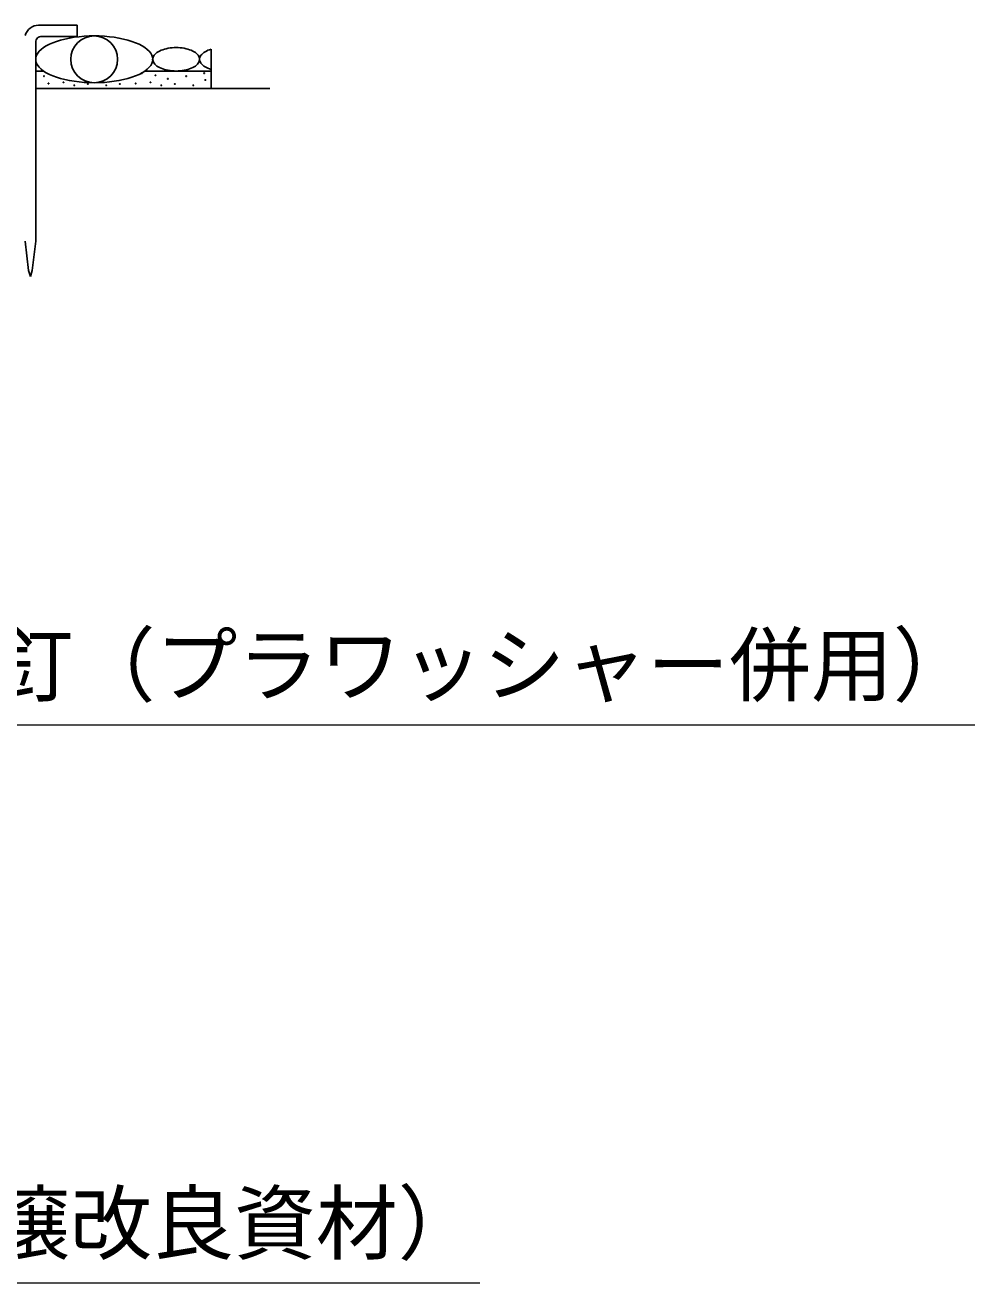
# Model space of a CAD drawing. Units: millimetres, scale not verified. Extents: x 200 to 8200, y 200 to 5825.
# Drawn here: x 3117 to 3928, y 2727 to 3801 of the extents above; entities that cross this region are included whole.
import ezdxf
from ezdxf.enums import TextEntityAlignment as Align

# ---------------------------------------------------------------- set-up
doc = ezdxf.new("R2010")
doc.units = ezdxf.units.MM
doc.header["$LTSCALE"] = 20
for name, color, linetype, lineweight in [('C-STR', 7, 'Continuous', 25), ('C-STR-DIM', 1, 'Continuous', 13), ('C-STR-HTXT', 1, 'Continuous', 13)]:
    doc.layers.add(name, color=color, linetype=linetype, lineweight=lineweight)
doc.styles.add('ＭＳ ゴシック', font='')
doc.styles.get('ＭＳ ゴシック').set_extended_font_data('MS Gothic')

msp = doc.modelspace()

# ---------------------------------------------------------------- linework, layer by layer
at = {"layer": 'C-STR'}
for p, q in [((3128.45, 3800.99), (3161.4, 3800.99)), ((3161.4, 3791.37), (3161.4, 3800.99)), ((3125.93, 3786.39), (3125.93, 3616.39)), ((3161.4, 3791.37), (3131.34, 3791.37)), ((3225.74, 3771.83), (3225.93, 3770.08)), ((3265.86, 3771.83), (3265.93, 3770.95)), ((3275.93, 3746.83), (3275.93, 3780.49)), ((3125.93, 3761.83), (3132.63, 3761.83)), ((3219.23, 3761.83), (3275.93, 3761.83)), ((3125.93, 3746.83), (3325.93, 3746.83)), ((3119.93, 3591.39), (3116.93, 3616.39)), ((3122.93, 3591.39), (3125.93, 3616.39)), ((3119.93, 3591.39), (3121.43, 3586.39)), ((3121.43, 3586.39), (3122.93, 3591.39))]:
    msp.add_line(p, q, dxfattribs=at)
for points in [[(3225.93, 3771.83), (3225.74, 3773.57), (3225.17, 3775.3), (3224.23, 3777), (3222.92, 3778.67), (3221.25, 3780.28), (3219.23, 3781.83), (3216.89, 3783.3), (3214.24, 3784.68), (3211.29, 3785.97), (3208.07, 3787.15), (3204.61, 3788.21), (3200.93, 3789.15), (3197.06, 3789.95), (3193.03, 3790.62), (3188.87, 3791.14), (3184.62, 3791.52), (3180.29, 3791.75), (3175.93, 3791.83), (3171.58, 3791.75), (3167.25, 3791.52), (3162.99, 3791.14), (3158.83, 3790.62), (3154.8, 3789.95), (3150.93, 3789.15), (3147.25, 3788.21), (3143.79, 3787.15), (3140.58, 3785.97), (3137.63, 3784.68), (3134.98, 3783.3), (3132.63, 3781.83), (3130.62, 3780.28), (3128.95, 3778.67), (3127.64, 3777), (3126.69, 3775.3), (3126.12, 3773.57), (3125.93, 3771.83), (3126.12, 3770.08), (3126.69, 3768.35), (3127.64, 3766.65), (3128.95, 3764.98), (3130.62, 3763.37), (3132.63, 3761.83), (3134.98, 3760.35), (3137.63, 3758.97), (3140.58, 3757.68), (3143.79, 3756.5), (3147.25, 3755.44), (3150.93, 3754.5), (3154.8, 3753.7), (3158.83, 3753.03), (3162.99, 3752.51), (3167.25, 3752.13), (3171.58, 3751.9), (3175.93, 3751.83), (3180.29, 3751.9), (3184.62, 3752.13), (3188.87, 3752.51), (3193.03, 3753.03), (3197.06, 3753.7), (3200.93, 3754.5), (3204.61, 3755.44), (3208.07, 3756.5), (3211.29, 3757.68), (3214.24, 3758.97), (3216.89, 3760.35), (3219.23, 3761.83), (3221.25, 3763.37), (3222.92, 3764.98), (3224.23, 3766.65), (3225.17, 3768.35), (3225.74, 3770.08)], [(3265.93, 3771.83), (3265.86, 3772.7), (3265.63, 3773.56), (3265.25, 3774.41), (3264.73, 3775.25), (3264.06, 3776.05), (3263.25, 3776.83), (3262.32, 3777.56), (3261.25, 3778.25), (3260.08, 3778.9), (3258.79, 3779.49), (3257.4, 3780.02), (3255.93, 3780.49), (3254.39, 3780.89), (3252.77, 3781.22), (3251.11, 3781.48), (3249.41, 3781.67), (3247.68, 3781.79), (3245.93, 3781.83), (3244.19, 3781.79), (3242.46, 3781.67), (3240.76, 3781.48), (3239.09, 3781.22), (3237.48, 3780.89), (3235.93, 3780.49), (3234.46, 3780.02), (3233.08, 3779.49), (3231.79, 3778.9), (3230.61, 3778.25), (3229.55, 3777.56), (3228.61, 3776.83), (3227.81, 3776.05), (3227.14, 3775.25), (3226.61, 3774.41), (3226.24, 3773.56), (3226.01, 3772.7), (3225.93, 3771.83), (3226.01, 3770.95), (3226.24, 3770.09), (3226.61, 3769.24), (3227.14, 3768.4), (3227.81, 3767.6), (3228.61, 3766.83), (3229.55, 3766.09), (3230.61, 3765.4), (3231.79, 3764.75), (3233.08, 3764.16), (3234.46, 3763.63), (3235.93, 3763.16), (3237.48, 3762.76), (3239.09, 3762.43), (3240.76, 3762.17), (3242.46, 3761.98), (3244.19, 3761.86), (3245.93, 3761.83), (3247.68, 3761.86), (3249.41, 3761.98), (3251.11, 3762.17), (3252.77, 3762.43), (3254.39, 3762.76), (3255.93, 3763.16), (3257.4, 3763.63), (3258.79, 3764.16), (3260.08, 3764.75), (3261.25, 3765.4), (3262.32, 3766.09), (3263.25, 3766.83), (3264.06, 3767.6), (3264.73, 3768.4), (3265.25, 3769.24), (3265.63, 3770.09), (3265.86, 3770.95)], [(3275.93, 3780.49), (3274.46, 3780.02), (3273.08, 3779.49), (3271.79, 3778.9), (3270.61, 3778.25), (3269.55, 3777.56), (3268.61, 3776.83), (3267.81, 3776.05), (3267.14, 3775.25), (3266.61, 3774.41), (3266.24, 3773.56), (3266.01, 3772.7), (3265.93, 3771.83), (3266.01, 3770.95), (3266.24, 3770.09), (3266.61, 3769.24), (3267.14, 3768.4), (3267.81, 3767.6), (3268.61, 3766.83), (3269.55, 3766.09), (3270.61, 3765.4), (3271.79, 3764.75), (3273.08, 3764.16), (3274.46, 3763.63), (3275.93, 3763.16)]]:
    msp.add_lwpolyline(points, dxfattribs=at)
at = {"layer": 'C-STR', "color": 3}
msp.add_circle((3175.93, 3771.83), 20, dxfattribs=at)
at = {"layer": 'C-STR'}
for centre in [(3216.67, 3760.02), (3269.92, 3760.02), (3133.03, 3757.42), (3136.94, 3751.13), (3149.71, 3752.11), (3158.88, 3749.59), (3170.44, 3750.73), (3186.21, 3749.59), (3197.77, 3750.73), (3211.3, 3751.13), (3224.07, 3752.11), (3228.31, 3758.2), (3233.24, 3749.59), (3238.81, 3755.17), (3244.8, 3750.73), (3254.42, 3757.42), (3260.57, 3749.59), (3270.88, 3754.16)]:
    msp.add_circle(centre, 0.3, dxfattribs=at)
for centre, radius, start, end in [((3128.61, 3788.87), 12.12, 90.74558, 164.52089), ((3130.93, 3786.39), 5, 85.32404, 180)]:
    msp.add_arc(centre, radius, start, end, dxfattribs=at)
at = {"layer": 'C-STR-HTXT'}
for p, q in [((2948.2, 3203.49), (3928.2, 3203.49)), ((2385.24, 2726.81), (3505.24, 2726.81))]:
    msp.add_line(p, q, dxfattribs=at)

# ---------------------------------------------------------------- texts
at = {"layer": 'C-STR-DIM', "color": 7, "style": 'ＭＳ ゴシック'}
for s, p in [('止め釘（プラワッシャー併用）', (2948.2, 3213.49)), ('薄綿（種子・肥料・土壌改良資材）', (2385.24, 2736.81))]:
    msp.add_text(s, height=51.32, dxfattribs=at).set_placement(p, align=Align.BOTTOM_LEFT)

doc.saveas('drawing.dxf')
